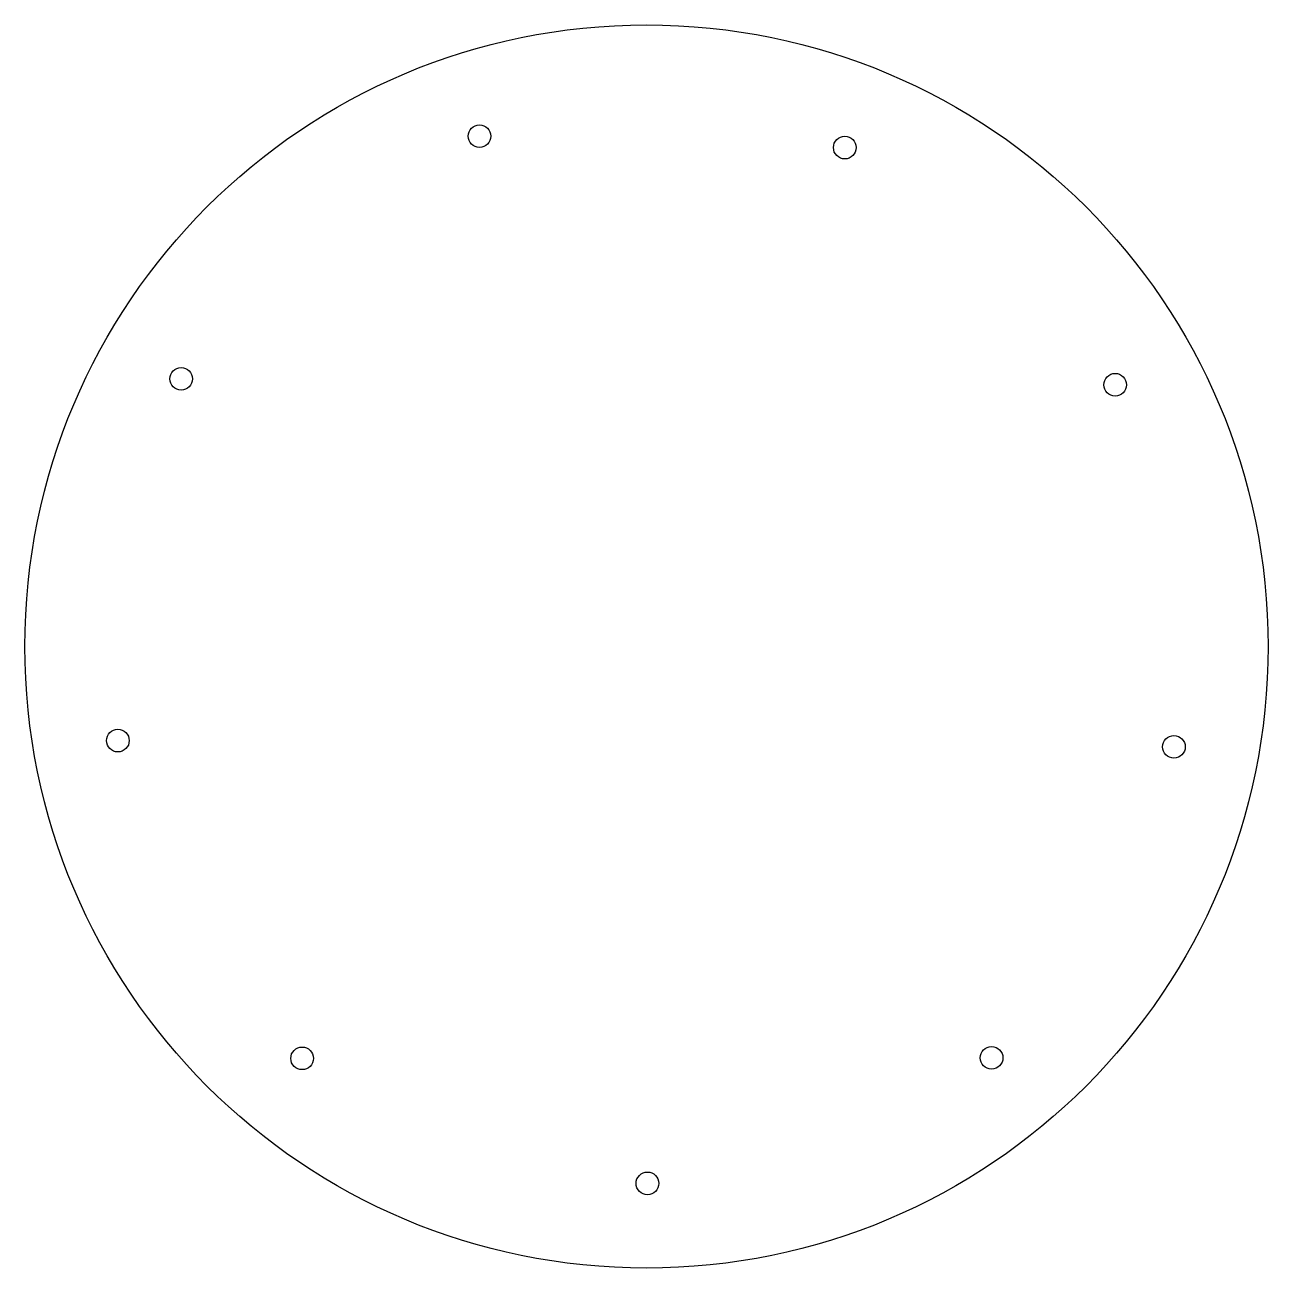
# Model space of a CAD drawing. Header units: millimetres. Extents: x -82 to 82, y -82 to 82.
import ezdxf

# ---------------------------------------------------------------- set-up
doc = ezdxf.new("R2010")
doc.units = ezdxf.units.MM
doc.layers.get('0').update_dxf_attribs({"linetype": 'CONTINUOUS'})

msp = doc.modelspace()

# ---------------------------------------------------------------- linework, layer by layer
for centre, radius in [((0, 0), 82.5), ((-22.16, 67.72), 1.5), ((26.31, 66.21), 1.5), ((-61.76, 35.52), 1.5), ((62.21, 34.74), 1.5), ((-70.15, -12.49), 1.5), ((70, -13.31), 1.5), ((-45.71, -54.66), 1.5), ((45.8, -54.58), 1.5), ((0.12, -71.25), 1.5)]:
    msp.add_circle(centre, radius)

doc.saveas('drawing.dxf')
